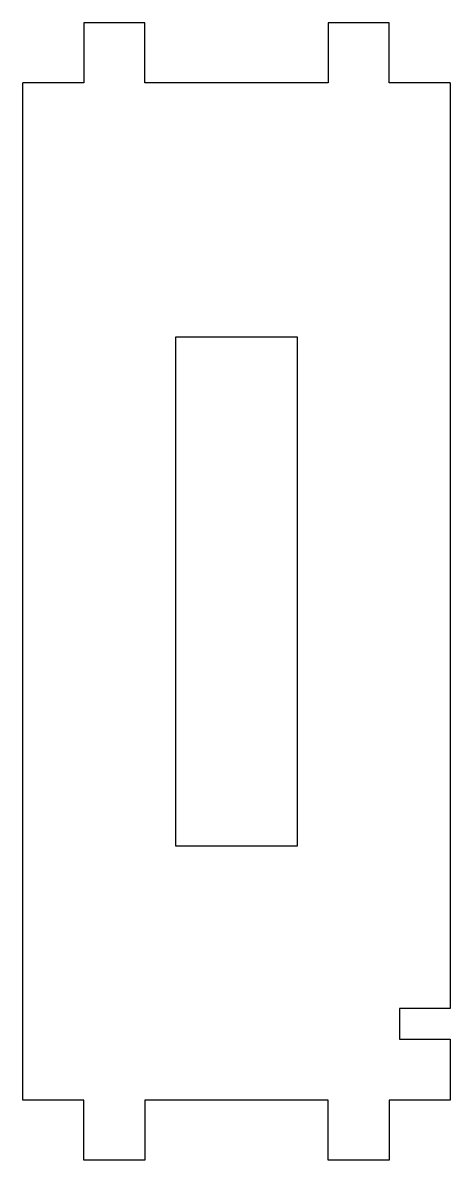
# Model space of a CAD drawing. Header units: millimetres. Extents: x -42 to 0, y -6 to 106.
import ezdxf

# ---------------------------------------------------------------- set-up
doc = ezdxf.new("R2010")
doc.units = ezdxf.units.MM
doc.layers.add('Sketch125', color=7, linetype='CONTINUOUS')

msp = doc.modelspace()

# ---------------------------------------------------------------- linework, layer by layer
at = {"layer": 'Sketch125'}
for p, q in [((-36, 105.9), (-36, 100)), ((-30, 105.9), (-36, 105.9)), ((-30, 100), (-30, 105.9)), ((-12, 105.9), (-12, 100)), ((-6, 105.9), (-12, 105.9)), ((-6, 100), (-6, 105.9)), ((-42, 0), (-42, 100)), ((-36, 100), (-42, 100)), ((-12, 100), (-30, 100)), ((0, 100), (-6, 100)), ((0, 100), (0, 9)), ((-27, 75), (-27, 25)), ((-15, 75), (-27, 75)), ((-15, 25), (-15, 75)), ((-27, 25), (-15, 25)), ((0, 9), (-5, 9)), ((-5, 9), (-5, 6)), ((-5, 6), (0, 6)), ((0, 6), (0, 0)), ((-36, 0), (-42, 0)), ((-36, -5.9), (-36, 0)), ((-12, 0), (-30, 0)), ((-30, 0), (-30, -5.9)), ((-12, -5.9), (-12, 0)), ((0, 0), (-6, 0)), ((-6, 0), (-6, -5.9)), ((-30, -5.9), (-36, -5.9)), ((-6, -5.9), (-12, -5.9))]:
    msp.add_line(p, q, dxfattribs=at)

doc.saveas('drawing.dxf')
